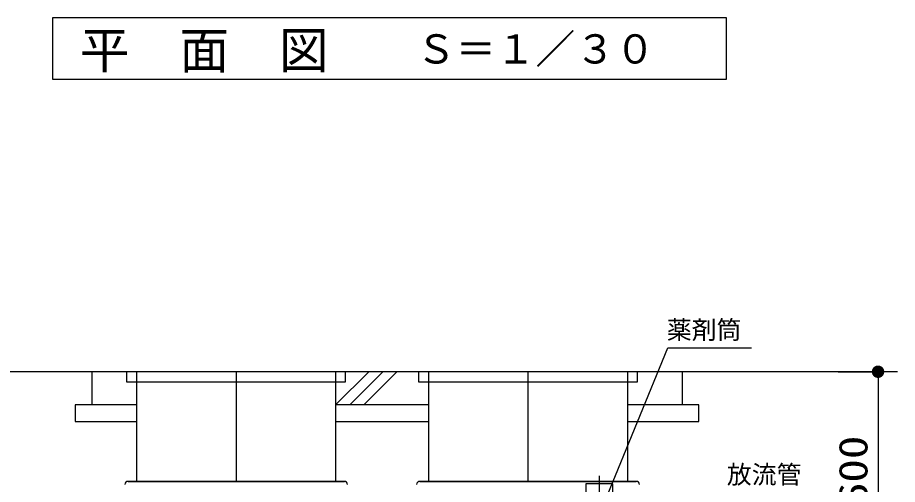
# Model space of a CAD drawing. Units: millimetres, scale not verified. Extents: x -8093 to 8093, y -5792 to 5792.
# Drawn here: x -6346 to -3695, y -1796 to -391 of the extents above; entities that cross this region are included whole.
import ezdxf
from ezdxf.enums import TextEntityAlignment as Align

# ---------------------------------------------------------------- set-up
doc = ezdxf.new("R2010")
doc.units = ezdxf.units.MM
doc.header["$LTSCALE"] = 30
doc.linetypes.add('LONG_CHAIN', pattern=[21, 18, -1, 1, -1])
for name, color, linetype, lineweight in [('0-1_00クル-フ-0躯体', 3, 'Continuous', 25), ('0-2_00クル-フ-1機器', 2, 'Continuous', 25), ('0-4_00クル-フ-6寸法', 132, 'Continuous', 25)]:
    doc.layers.add(name, color=color, linetype=linetype, lineweight=lineweight)
doc.styles.add('ＭＳ ゴシック', font='')
doc.styles.get('ＭＳ ゴシック').set_extended_font_data('MS Gothic')

msp = doc.modelspace()

# ---------------------------------------------------------------- linework, layer by layer
at = {"layer": '0-1_00クル-フ-0躯体', "color": 4}
for p, q in [((-4569.48, -1830.67), (-4386.53, -1384.51)), ((-4386.53, -1384.51), (-4134.55, -1384.51))]:
    msp.add_line(p, q, dxfattribs=at)
at = {"layer": '0-1_00クル-フ-0躯体', "linetype": 'LONG_CHAIN'}
for p, q in [((-5687.72, -1456.78), (-5687.72, -1786.78)), ((-4807.72, -1786.78), (-4807.72, -1456.78)), ((-4593.32, -1770.39), (-4593.32, -2058.5))]:
    msp.add_line(p, q, dxfattribs=at)
at = {"layer": '0-1_00クル-フ-0躯体'}
for p, q in [((-5361.88, -1786.78), (-6013.56, -1786.78)), ((-6013.46, -1786.78), (-5360.75, -1786.78)), ((-5560.21, -1786.78), (-5687.72, -1786.78)), ((-4481.97, -1786.78), (-5134.69, -1786.78)), ((-5133.55, -1786.78), (-4481.88, -1786.78)), ((-4633.32, -1793.78), (-4633.32, -1873.78)), ((-4553.32, -1793.78), (-4633.32, -1793.78)), ((-4553.32, -1793.78), (-4553.32, -1873.78))]:
    msp.add_line(p, q, dxfattribs=at)
msp.add_lwpolyline([(-6240.02, -390.69), (-4210.69, -390.69), (-4210.69, -577), (-6240.02, -577)], close=True, dxfattribs=at)
for centre, start, end in [((-6013.56, -1796.78), 90, 175), ((-5361.88, -1796.78), 5, 90), ((-5133.55, -1796.78), 90, 175), ((-4481.88, -1796.78), 5, 90)]:
    msp.add_arc(centre, 10, start, end, dxfattribs=at)
at = {"layer": '0-2_00クル-フ-1機器'}
for p, q in [((-3694.52, -1456.78), (-7435.97, -1456.78)), ((-6122.72, -1456.78), (-6122.72, -1556.78)), ((-5987.62, -1456.78), (-5987.62, -1786.78)), ((-5387.62, -1456.78), (-5387.62, -1786.78)), ((-5387.62, -1556.78), (-5287.62, -1456.78)), ((-5345.19, -1556.78), (-5245.19, -1456.78)), ((-5302.77, -1556.78), (-5202.77, -1456.78)), ((-5107.62, -1456.78), (-5107.62, -1786.78)), ((-4507.62, -1456.78), (-4507.62, -1786.78)), ((-4342.72, -1556.78), (-4342.72, -1456.78)), ((-6172.72, -1556.78), (-6172.72, -1606.78)), ((-5987.62, -1556.78), (-6172.72, -1556.78)), ((-5107.62, -1556.78), (-5387.62, -1556.78)), ((-6172.72, -1606.78), (-5987.62, -1606.78)), ((-5387.62, -1606.78), (-5107.62, -1606.78)), ((-4507.62, -1606.78), (-4292.72, -1606.78))]:
    msp.add_line(p, q, dxfattribs=at)
for points in [[(-6017.62, -1456.78), (-6017.62, -1486.78), (-5357.62, -1486.78), (-5357.62, -1456.78)], [(-5137.62, -1456.78), (-5137.62, -1486.78), (-4477.62, -1486.78), (-4477.62, -1456.78)], [(-4292.72, -1606.78), (-4292.72, -1556.78), (-4507.62, -1556.78)]]:
    msp.add_lwpolyline(points, dxfattribs=at)
at = {"layer": '0-4_00クル-フ-6寸法', "color": 4}
for p, q in [((-3872.87, -1456.78), (-3752.87, -1456.78)), ((-3752.87, -1456.78), (-3752.87, -2056.78))]:
    msp.add_line(p, q, dxfattribs=at)
at = {"layer": '0-4_00クル-フ-6寸法'}
for points in [[(-3752.87, -1456.78), (-3771.59, -1455.6), (-3771.29, -1453.27)], [(-3752.87, -1456.78), (-3771.59, -1457.96), (-3771.59, -1455.6)], [(-3752.87, -1456.78), (-3771.29, -1460.29), (-3771.59, -1457.96)], [(-3752.87, -1456.78), (-3771.29, -1453.27), (-3770.71, -1450.98)], [(-3752.87, -1456.78), (-3770.71, -1462.57), (-3771.29, -1460.29)], [(-3752.87, -1456.78), (-3770.71, -1450.98), (-3769.84, -1448.8)], [(-3752.87, -1456.78), (-3769.84, -1464.76), (-3770.71, -1462.57)], [(-3752.87, -1456.78), (-3769.84, -1448.8), (-3768.7, -1446.73)], [(-3752.87, -1456.78), (-3768.7, -1466.83), (-3769.84, -1464.76)], [(-3752.87, -1456.78), (-3768.7, -1446.73), (-3767.32, -1444.83)], [(-3752.87, -1456.78), (-3767.32, -1468.73), (-3768.7, -1466.83)], [(-3752.87, -1456.78), (-3767.32, -1444.83), (-3765.71, -1443.11)], [(-3752.87, -1456.78), (-3765.71, -1470.45), (-3767.32, -1468.73)], [(-3752.87, -1456.78), (-3765.71, -1443.11), (-3763.89, -1441.61)], [(-3752.87, -1456.78), (-3763.89, -1471.95), (-3765.71, -1470.45)], [(-3752.87, -1456.78), (-3763.89, -1441.61), (-3761.91, -1440.35)], [(-3752.87, -1456.78), (-3761.91, -1473.21), (-3763.89, -1471.95)], [(-3752.87, -1456.78), (-3761.91, -1440.35), (-3759.78, -1439.35)], [(-3752.87, -1456.78), (-3759.78, -1474.21), (-3761.91, -1473.21)], [(-3752.87, -1456.78), (-3759.78, -1439.35), (-3757.54, -1438.62)], [(-3752.87, -1456.78), (-3757.54, -1474.94), (-3759.78, -1474.21)], [(-3752.87, -1456.78), (-3757.54, -1438.62), (-3755.22, -1438.18)], [(-3752.87, -1456.78), (-3755.22, -1475.38), (-3757.54, -1474.94)], [(-3752.87, -1456.78), (-3755.22, -1438.18), (-3752.87, -1438.03)], [(-3752.87, -1456.78), (-3752.87, -1475.53), (-3755.22, -1475.38)], [(-3752.87, -1456.78), (-3752.87, -1438.03), (-3750.52, -1438.18)], [(-3752.87, -1456.78), (-3750.52, -1438.18), (-3748.21, -1438.62)], [(-3752.87, -1456.78), (-3748.21, -1438.62), (-3745.97, -1439.35)], [(-3752.87, -1456.78), (-3745.97, -1439.35), (-3743.84, -1440.35)], [(-3752.87, -1456.78), (-3743.84, -1440.35), (-3741.85, -1441.61)], [(-3752.87, -1456.78), (-3741.85, -1441.61), (-3740.04, -1443.11)], [(-3752.87, -1456.78), (-3740.04, -1443.11), (-3738.43, -1444.83)], [(-3752.87, -1456.78), (-3738.43, -1444.83), (-3737.04, -1446.73)], [(-3752.87, -1456.78), (-3737.04, -1446.73), (-3735.91, -1448.8)], [(-3752.87, -1456.78), (-3735.91, -1448.8), (-3735.04, -1450.98)], [(-3752.87, -1456.78), (-3735.04, -1450.98), (-3734.46, -1453.27)], [(-3752.87, -1456.78), (-3734.46, -1453.27), (-3734.16, -1455.6)], [(-3752.87, -1456.78), (-3734.16, -1455.6), (-3734.16, -1457.96)], [(-3752.87, -1456.78), (-3750.52, -1475.38), (-3752.87, -1475.53)], [(-3752.87, -1456.78), (-3748.21, -1474.94), (-3750.52, -1475.38)], [(-3752.87, -1456.78), (-3745.97, -1474.21), (-3748.21, -1474.94)], [(-3752.87, -1456.78), (-3743.84, -1473.21), (-3745.97, -1474.21)], [(-3752.87, -1456.78), (-3741.85, -1471.95), (-3743.84, -1473.21)], [(-3752.87, -1456.78), (-3740.04, -1470.45), (-3741.85, -1471.95)], [(-3752.87, -1456.78), (-3738.43, -1468.73), (-3740.04, -1470.45)], [(-3752.87, -1456.78), (-3737.04, -1466.83), (-3738.43, -1468.73)], [(-3752.87, -1456.78), (-3735.91, -1464.76), (-3737.04, -1466.83)], [(-3752.87, -1456.78), (-3735.04, -1462.57), (-3735.91, -1464.76)], [(-3752.87, -1456.78), (-3734.46, -1460.29), (-3735.04, -1462.57)], [(-3752.87, -1456.78), (-3734.16, -1457.96), (-3734.46, -1460.29)]]:
    msp.add_solid(points, dxfattribs=at)

# ---------------------------------------------------------------- texts
at = {"layer": '0-1_00クル-フ-0躯体', "color": 4, "style": 'ＭＳ ゴシック'}
for s, height, p in [('平\u3000面\u3000図', 110, (-6158.77, -576.97)), ('Ｓ＝１／３０', 87.98, (-5145.22, -555.3)), ('薬剤筒', 54.99, (-4389.64, -1374.62)), ('放流管', 54.99, (-4208.5, -1810.13))]:
    msp.add_text(s, height=height, dxfattribs=at).set_placement(p, align=Align.BOTTOM_LEFT)
at = {"layer": '0-4_00クル-フ-6寸法', "color": 3, "style": 'ＭＳ ゴシック', "width": 1.2}
msp.add_text('600', height=86.66, rotation=90, dxfattribs=at).set_placement((-3758.72, -1861.35), align=Align.BOTTOM_LEFT)

doc.saveas('drawing.dxf')
